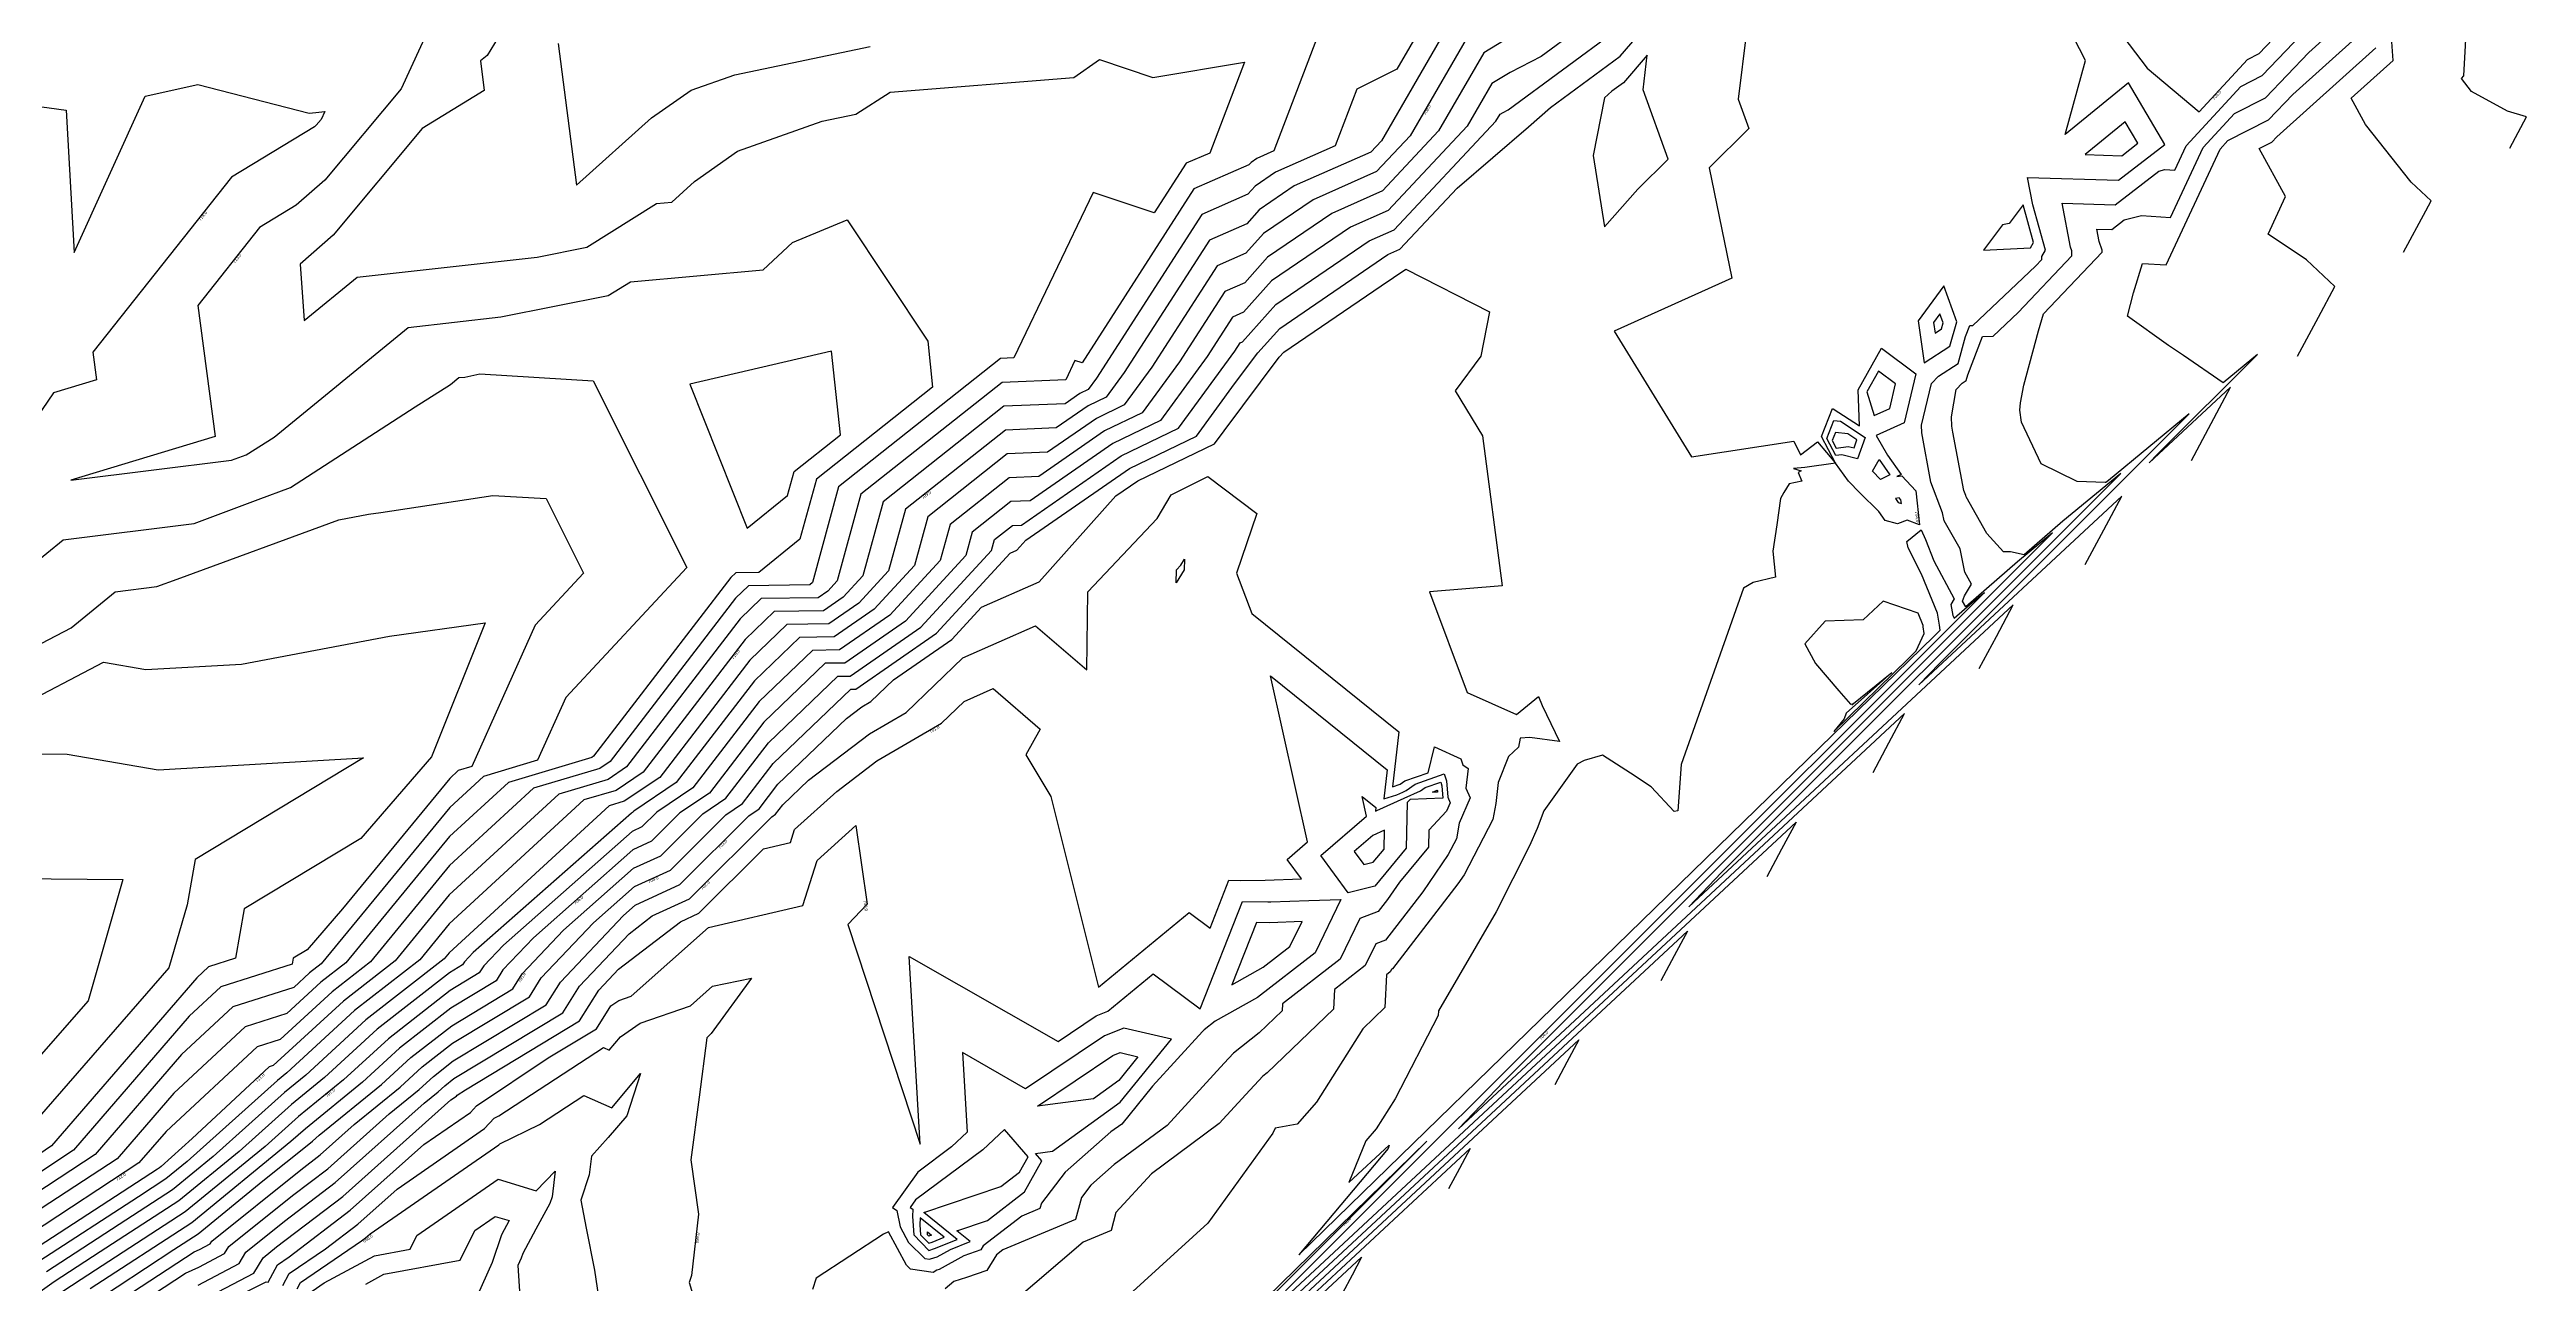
# Model space of a CAD drawing. Extents: x 1684434 to 1702565, y 997334 to 1000228.
# Drawn here: x 1702051.8 to 1702445.9, y 999690.6 to 999886.9 of the extents above; entities that cross this region are included whole.
import ezdxf

# ---------------------------------------------------------------- set-up
doc = ezdxf.new("R2010")
doc.units = 0
doc.layers.add('Default', color=7, linetype='Continuous')

msp = doc.modelspace()

# ---------------------------------------------------------------- linework, layer by layer
at = {"layer": 'Default'}
for points in [[(1702341.9, 999771.84), (1702344.43, 999776.58), (1702346.93, 999781.24), (1702275.94, 999715.18), (1702283.11, 999722.65), (1702370.47, 999809.98), (1702364.89, 999805.38), (1702356.67, 999798.21), (1702356.12, 999799.14), (1702356.44, 999799.97), (1702357.54, 999801.81), (1702356.5, 999803.75), (1702355.76, 999807.46), (1702353.24, 999811.92), (1702352.93, 999813.18), (1702351.09, 999818.07), (1702349.65, 999825.89), (1702349.61, 999827.12), (1702351.2, 999833.75), (1702352.32, 999834.91), (1702355.42, 999836.95), (1702356.63, 999841.23), (1702357.29, 999842.98), (1702357.78, 999842.99), (1702367.73, 999852.43), (1702368.73, 999853.49), (1702368.73, 999853.94), (1702369.32, 999854.98), (1702367.33, 999862.15), (1702366.49, 999866.53), (1702380.95, 999866.08), (1702388.3, 999871.77), (1702382.52, 999881.57), (1702372.49, 999873.36), (1702375.68, 999885.14), (1702364.24, 999907.47)], [(1702367.65, 999907.47), (1702385.49, 999883.91), (1702393.77, 999876.95), (1702401.46, 999885.31), (1702403.31, 999886.25), (1702408.73, 999891.94)], [(1702116.93, 999900.75), (1702107.7, 999880.63), (1702095.57, 999866.1), (1702091.04, 999862.11), (1702085.17, 999858.54), (1702075.36, 999846.18), (1702078.15, 999825.34), (1702055.16, 999818.35), (1702080.74, 999821.53), (1702083.05, 999822.4), (1702087.54, 999825.22), (1702108.81, 999842.68), (1702123.6, 999844.33), (1702140.68, 999847.75), (1702144.19, 999849.94), (1702165.3, 999851.85), (1702170, 999856.17), (1702178.7, 999859.76), (1702191.49, 999840.48), (1702192.28, 999833.18), (1702173.78, 999818.54), (1702171.16, 999809), (1702164.61, 999803.7), (1702160.96, 999803.64), (1702160.19, 999802.9), (1702138.33, 999774.44), (1702138.06, 999774.25), (1702124.8, 999770.29), (1702115.42, 999761.67), (1702098.91, 999741.58), (1702094.94, 999738.48), (1702089.55, 999733.52), (1702082.88, 999731.4), (1702071.54, 999720.85), (1702062.54, 999710.42), (1702049.09, 999701.57)], [(1702276.11, 999900.94), (1702266.16, 999883.76), (1702259.77, 999880.58), (1702256.34, 999871.57), (1702246.84, 999867.35), (1702243.59, 999865.13), (1702242.44, 999863.85), (1702235.09, 999860.62), (1702218.36, 999834.62), (1702217.03, 999832.8), (1702215.69, 999832.16), (1702213.34, 999830.53), (1702203.62, 999830.14), (1702184.41, 999814.93), (1702181.19, 999803.16), (1702178.05, 999799.75), (1702174.92, 999797.59), (1702167.05, 999797.46), (1702162.43, 999793.03), (1702146.23, 999771.93), (1702141.91, 999769.02), (1702136.79, 999767.5), (1702115.36, 999747.78), (1702110.67, 999742.07), (1702100.32, 999733.99), (1702089.54, 999724.09), (1702088.02, 999722.86), (1702073.67, 999709.98), (1702070.3, 999707.23), (1702065.91, 999704.37), (1702050.1, 999694.07)], [(1702060.7, 999686.36), (1702074.78, 999695.61), (1702075.65, 999695.98), (1702077.32, 999696.87), (1702077.59, 999697.32), (1702091.74, 999708.66), (1702094.82, 999711.01), (1702100.24, 999715.84), (1702107.58, 999721.82), (1702111.06, 999725.02), (1702115.88, 999728.78), (1702128.14, 999736.15), (1702130.01, 999739.17), (1702138.31, 999747.95), (1702144.83, 999753.7), (1702150.56, 999756.34), (1702159.37, 999765.12), (1702162.03, 999766.91), (1702166.92, 999773.29), (1702179.25, 999785.11), (1702180.04, 999785.12), (1702192.89, 999794), (1702204.6, 999806.73), (1702205.68, 999807.21), (1702207.11, 999808.81), (1702223.6, 999820.25), (1702234.25, 999825.39), (1702240.31, 999833.68), (1702244.04, 999838.63), (1702247.52, 999842.52), (1702264.7, 999854.25), (1702266.62, 999855.1), (1702275.74, 999864.81), (1702287.1, 999874.58), (1702290.6, 999877.67), (1702301.67, 999885.81), (1702312.86, 999898.8)], [(1702128.99, 999898.41), (1702121.41, 999885.95), (1702120.34, 999885.09), (1702120.95, 999880.35), (1702111.07, 999874.32), (1702096.92, 999857.37), (1702091.64, 999852.72), (1702092.29, 999843.77), (1702100.71, 999850.68), (1702129.35, 999853.87), (1702137.28, 999855.46), (1702148.32, 999862.36), (1702150.8, 999862.58), (1702154.41, 999865.9), (1702161.25, 999870.69), (1702174.7, 999875.47), (1702180.08, 999876.59), (1702185.52, 999880.12), (1702214.74, 999882.43), (1702218.85, 999885.29), (1702227.34, 999882.44), (1702241.89, 999884.88), (1702236.36, 999870.41), (1702232.63, 999868.78), (1702227.55, 999860.88), (1702217.84, 999864.13), (1702205.21, 999837.81), (1702203.08, 999837.73), (1702177.32, 999817.33), (1702173.14, 999802.07), (1702172.73, 999801.74), (1702162.99, 999801.58), (1702160.93, 999799.61), (1702140.96, 999773.6), (1702139.34, 999772.51), (1702128.8, 999769.36), (1702115.4, 999757.04), (1702102.83, 999741.74), (1702096.73, 999736.98), (1702088.45, 999729.38), (1702084.81, 999728.22), (1702070.32, 999714.74), (1702066.01, 999709.75), (1702048.76, 999698.4)], [(1702256.44, 999896.65), (1702246.58, 999870.74), (1702243.87, 999869.54), (1702242.94, 999868.9), (1702242.61, 999868.54), (1702233.86, 999864.7), (1702216.07, 999837.05), (1702214.93, 999837.43), (1702213.45, 999834.34), (1702203.35, 999833.93), (1702180.87, 999816.13), (1702177.09, 999802.36), (1702175.58, 999800.71), (1702174.07, 999799.67), (1702165.02, 999799.52), (1702161.68, 999796.32), (1702143.59, 999772.76), (1702140.63, 999770.77), (1702132.79, 999768.43), (1702115.38, 999752.41), (1702106.75, 999741.91), (1702098.53, 999735.49), (1702087.35, 999725.23), (1702086.74, 999725.03), (1702074.46, 999713.61), (1702069.54, 999709.2), (1702069.28, 999708.99), (1702068.94, 999708.77), (1702048.9, 999695.7)], [(1702277.4, 999896.07), (1702263.68, 999872.37), (1702261.98, 999870.57), (1702249.82, 999865.17), (1702244.25, 999861.37), (1702242.27, 999859.16), (1702236.31, 999856.55), (1702222.76, 999835.48), (1702219.9, 999831.57), (1702217.01, 999830.17), (1702211.95, 999826.67), (1702203.89, 999826.34), (1702187.96, 999813.73), (1702185.28, 999803.96), (1702180.52, 999798.79), (1702175.77, 999795.51), (1702169.09, 999795.4), (1702163.18, 999789.74), (1702148.86, 999771.09), (1702143.2, 999767.28), (1702140.79, 999766.56), (1702115.34, 999743.15), (1702114.58, 999742.24), (1702102.11, 999732.49), (1702092.54, 999723.72), (1702089.14, 999720.94), (1702077.8, 999710.77), (1702071.32, 999705.48), (1702062.87, 999699.97), (1702051.31, 999692.44)], [(1702278.69, 999891.2), (1702268.23, 999873.14), (1702262.91, 999867.47), (1702252.8, 999862.99), (1702244.9, 999857.6), (1702242.1, 999854.47), (1702237.54, 999852.47), (1702227.16, 999836.34), (1702222.77, 999830.33), (1702218.33, 999828.19), (1702210.57, 999822.81), (1702204.16, 999822.55), (1702191.5, 999812.52), (1702189.37, 999804.77), (1702183, 999797.84), (1702176.63, 999793.43), (1702171.12, 999793.35), (1702163.93, 999786.45), (1702151.49, 999770.25), (1702144.75, 999765.72), (1702144.51, 999765.48), (1702144.35, 999765.4), (1702119.2, 999743.22), (1702117.8, 999741.75), (1702117.49, 999741.24), (1702115.42, 999740), (1702103.9, 999731), (1702095.55, 999723.34), (1702090.25, 999719.03), (1702081.93, 999711.56), (1702072.34, 999703.73), (1702059.83, 999695.58), (1702052.51, 999690.81), (1702047.46, 999687.2)], [(1702300.64, 999894.25), (1702289.12, 999885.76), (1702284.16, 999883.24), (1702281.27, 999881.46), (1702277.35, 999874.69), (1702264.76, 999861.28), (1702258.75, 999858.62), (1702246.21, 999850.06), (1702241.76, 999845.09), (1702239.99, 999844.31), (1702235.97, 999838.06), (1702228.51, 999827.86), (1702220.96, 999824.22), (1702207.8, 999815.08), (1702204.7, 999814.96), (1702198.59, 999810.12), (1702197.56, 999806.37), (1702187.94, 999795.92), (1702178.33, 999789.28), (1702175.18, 999789.23), (1702165.43, 999779.87), (1702156.76, 999768.58), (1702152.06, 999765.42), (1702147.53, 999760.91), (1702144.59, 999759.55), (1702128.76, 999745.58), (1702123.91, 999740.46), (1702122.81, 999738.69), (1702115.65, 999734.39), (1702107.48, 999728.01), (1702101.56, 999722.58), (1702092.48, 999715.19), (1702090.19, 999713.13), (1702074.39, 999700.23), (1702058.26, 999689.72)], [(1702358.78, 999788.4), (1702361.52, 999793.51), (1702364.21, 999798.54), (1702312.57, 999750.49), (1702317.79, 999755.93), (1702381.33, 999819.44), (1702372.12, 999811.84), (1702365.96, 999806.47), (1702363.76, 999806.94), (1702362.68, 999806.98), (1702360.03, 999809.87), (1702356.73, 999815.72), (1702356.67, 999815.93), (1702356.37, 999816.74), (1702354.62, 999826.02), (1702354.45, 999826.94), (1702354.4, 999828.46), (1702355.13, 999832.79), (1702356.08, 999833.78), (1702356.74, 999834.21), (1702356.99, 999835.11), (1702359.29, 999841.24), (1702361, 999841.28), (1702364.98, 999845.06), (1702373.55, 999854.07), (1702373.54, 999854.85), (1702373.33, 999855.45), (1702371.99, 999862.43), (1702380.43, 999862.16), (1702387.37, 999867.54), (1702388.32, 999867.77), (1702389.92, 999867.66), (1702391.73, 999871.54), (1702400.43, 999881), (1702403.82, 999882.73), (1702413.76, 999893.15)], [(1702375.66, 999804.95), (1702378.6, 999810.44), (1702381.49, 999815.84), (1702349.21, 999785.81), (1702352.48, 999789.21), (1702392.19, 999828.9), (1702379.34, 999818.31), (1702378.95, 999817.97), (1702378.82, 999818), (1702374.37, 999818.16), (1702368.65, 999820.97), (1702365.54, 999827.61), (1702365.27, 999829.52), (1702365.35, 999830.67), (1702365.88, 999833.46), (1702368.2, 999842.15), (1702369.01, 999844.81), (1702378.36, 999854.65), (1702378.36, 999854.98), (1702377.87, 999856.33), (1702377.49, 999858.32), (1702379.9, 999858.24), (1702381.88, 999859.78), (1702384.61, 999860.45), (1702389.22, 999860.13), (1702394.43, 999871.29), (1702399.4, 999876.69), (1702404.33, 999879.2), (1702411.23, 999886.43), (1702416.48, 999891.15)], [(1702443.2, 999871.19), (1702445.86, 999876.16), (1702442.83, 999877.06), (1702437.14, 999880.22), (1702435.53, 999882.25), (1702435.88, 999882.72), (1702436.43, 999892.32)], [(1702285.29, 999889.6), (1702279.98, 999886.33), (1702272.79, 999873.92), (1702263.83, 999864.38), (1702255.77, 999860.8), (1702245.55, 999853.83), (1702241.93, 999849.78), (1702238.77, 999848.39), (1702231.57, 999837.2), (1702225.64, 999829.1), (1702219.65, 999826.21), (1702209.18, 999818.94), (1702204.43, 999818.75), (1702195.05, 999811.32), (1702193.47, 999805.57), (1702185.47, 999796.88), (1702177.48, 999791.36), (1702173.15, 999791.29), (1702164.68, 999783.16), (1702154.13, 999769.42), (1702148.41, 999765.57), (1702146.02, 999763.19), (1702144.47, 999762.48), (1702123.98, 999744.4), (1702120.85, 999741.1), (1702120.15, 999739.97), (1702115.54, 999737.19), (1702105.69, 999729.5), (1702098.56, 999722.96), (1702091.37, 999717.11), (1702086.06, 999712.35), (1702073.37, 999701.98), (1702056.79, 999691.18), (1702053.72, 999689.18)], [(1702058.02, 999687.08), (1702071.56, 999695.97), (1702075.41, 999698.48), (1702085.71, 999706.89), (1702093.02, 999712.75), (1702093.62, 999713.2), (1702094.67, 999714.14), (1702104.57, 999722.2), (1702109.27, 999726.51), (1702115.76, 999731.58), (1702125.47, 999737.42), (1702126.96, 999739.81), (1702133.53, 999746.77), (1702144.71, 999756.62), (1702149.04, 999758.62), (1702155.72, 999765.27), (1702159.39, 999767.75), (1702166.18, 999776.58), (1702177.22, 999787.17), (1702179.18, 999787.2), (1702190.41, 999794.96), (1702201.66, 999807.18), (1702202.13, 999808.92), (1702204.97, 999811.16), (1702206.41, 999811.22), (1702222.28, 999822.24), (1702231.38, 999826.63), (1702240.37, 999838.91), (1702241.22, 999840.23), (1702241.59, 999840.4), (1702246.86, 999846.29), (1702261.73, 999856.43), (1702265.69, 999858.19), (1702281.9, 999875.46), (1702282.56, 999876.59), (1702283.04, 999876.88), (1702283.87, 999877.3), (1702301.16, 999890.03)], [(1702132.72, 999887.83), (1702135.62, 999865.32), (1702147.55, 999876), (1702153.84, 999880.39), (1702160.79, 999882.86), (1702182.32, 999887.34)], [(1702321.75, 999889.69), (1702320.45, 999878.97), (1702322.13, 999874.3), (1702315.83, 999868.06), (1702319.45, 999850.48), (1702300.7, 999842.05), (1702313, 999822.07), (1702329.3, 999824.56), (1702330.35, 999822.4), (1702333.09, 999824.44), (1702335.95, 999821.08), (1702333.72, 999825.34), (1702335.45, 999829.75), (1702335.57, 999829.74), (1702339.72, 999826.99), (1702339.55, 999832.74), (1702343.23, 999839.35), (1702348.7, 999835.31), (1702346.86, 999827.5), (1702342.41, 999825.49), (1702344.19, 999822.37), (1702346.37, 999819.27), (1702345.71, 999818.94), (1702346.46, 999819.04), (1702348.71, 999816.67), (1702349.3, 999811.26), (1702347.35, 999812.01), (1702345.77, 999811.4), (1702343.81, 999811.96), (1702342.8, 999813.39), (1702339.81, 999816.35), (1702338, 999818.2), (1702335.95, 999821.08), (1702331.04, 999820.39), (1702329.26, 999820.25), (1702330.48, 999819.87), (1702329.98, 999819.61), (1702330.55, 999818.21), (1702328.54, 999817.8), (1702327.71, 999816.38), (1702327.19, 999815.47), (1702326.59, 999811.27), (1702325.98, 999807.07), (1702326.39, 999802.95), (1702322.81, 999802.08), (1702321.29, 999801.18), (1702311.35, 999773.15), (1702310.85, 999765.77), (1702310.28, 999765.67), (1702306.6, 999769.59), (1702303.29, 999771.74), (1702298.88, 999774.6), (1702295.94, 999773.75), (1702294.82, 999773.17), (1702289.54, 999765.75), (1702288.46, 999762.94), (1702287.22, 999760.18), (1702281.95, 999749.67), (1702272.76, 999733.94), (1702272.7, 999733.22), (1702265.85, 999719.92), (1702262.87, 999715.19), (1702261.19, 999713.27), (1702258.52, 999706.63), (1702264.93, 999712.55), (1702264.73, 999712.02), (1702250.55, 999695.12), (1702351.63, 999793.55), (1702352.58, 999794.51), (1702352.46, 999795.32), (1702352.14, 999797.23), (1702349.62, 999803.41), (1702347.51, 999807.61), (1702347.29, 999808.59), (1702349.57, 999810.45), (1702350.24, 999808.92), (1702351.58, 999805.51), (1702354.81, 999799.5), (1702354.28, 999798.61), (1702354.57, 999796.83), (1702354.81, 999796.42), (1702357.67, 999798.92), (1702359.61, 999800.52), (1702248.43, 999689.38)], [(1702392.55, 999821.51), (1702395.68, 999827.37), (1702398.77, 999833.14), (1702385.85, 999821.12), (1702387.16, 999822.48), (1702403.05, 999838.37), (1702397.59, 999833.86), (1702391.3, 999838.2), (1702388.91, 999839.77), (1702382.36, 999844.46), (1702383.35, 999848.18), (1702384.77, 999852.86), (1702388.52, 999852.6), (1702397.13, 999871.03), (1702398.37, 999872.38), (1702404.84, 999875.68), (1702408.7, 999879.72), (1702419.19, 999889.15)], [(1702409.43, 999838.07), (1702412.77, 999844.31), (1702415.39, 999849.2), (1702410.88, 999853.42), (1702404.78, 999857.53), (1702407.53, 999863.49), (1702403.36, 999871.14), (1702405.36, 999872.15), (1702406.17, 999873), (1702421.91, 999887.15)], [(1702426.31, 999854.63), (1702429.85, 999861.24), (1702430.69, 999862.8), (1702427.51, 999865.77), (1702420.23, 999874.96), (1702417.96, 999879.15), (1702424.63, 999885.15), (1702424.3, 999890.35)], [(1702305.31, 999880.45), (1702305.98, 999886), (1702302.18, 999881.59), (1702300.34, 999880.23), (1702299.19, 999879.22), (1702297.35, 999870.03), (1702299.15, 999858.65), (1702304.47, 999864.65), (1702309.28, 999869.42), (1702305.31, 999880.45)], [(1702047.82, 999878.12), (1702054.4, 999877.24), (1702055.7, 999854.57), (1702066.97, 999879.44), (1702075.36, 999881.3), (1702093.06, 999876.73), (1702094.17, 999876.88), (1702095.56, 999877), (1702094.98, 999875.74), (1702094.22, 999874.83), (1702093.94, 999874.58), (1702080.73, 999866.55), (1702058.66, 999838.73), (1702059.24, 999834.34), (1702052.41, 999832.26), (1702044.27, 999820.34)], [(1702382.02, 999875.38), (1702375.67, 999870.18), (1702381.48, 999869.99), (1702384.03, 999871.97), (1702382.02, 999875.38)], [(1702367.45, 999856.18), (1702365.79, 999862.15), (1702363.56, 999859.21), (1702362.49, 999858.98), (1702359.48, 999854.96), (1702366.96, 999855.31), (1702367.45, 999856.18)], [(1702063.38, 999685.64), (1702073.4, 999692.22), (1702075.53, 999693.15), (1702079.63, 999695.31), (1702080.31, 999696.44), (1702090.45, 999704.56), (1702096.03, 999708.81), (1702105.8, 999717.55), (1702110.59, 999721.44), (1702112.86, 999723.52), (1702115.99, 999725.97), (1702130.8, 999734.88), (1702133.06, 999738.52), (1702143.09, 999749.13), (1702144.95, 999750.77), (1702152.07, 999754.05), (1702163.02, 999764.97), (1702164.66, 999766.07), (1702167.67, 999770), (1702178.58, 999780.46), (1702181.01, 999782.31), (1702182.47, 999783.16), (1702186.07, 999786.62), (1702195.36, 999793.04), (1702200.05, 999798.14), (1702209.22, 999802.21), (1702221.45, 999815.86), (1702224.92, 999818.27), (1702237.12, 999824.15), (1702238.64, 999826.22), (1702247.44, 999837.93), (1702248.17, 999838.75), (1702263.64, 999849.31), (1702267.56, 999851.93), (1702280.89, 999845.14), (1702279.48, 999838.08), (1702275.39, 999832.57), (1702279.78, 999825.44), (1702282.88, 999801.57), (1702271.31, 999800.61), (1702277.35, 999784.61), (1702285.19, 999781.08), (1702288.68, 999783.97), (1702289.27, 999782.53), (1702292.02, 999776.8), (1702287.28, 999777.44), (1702285.76, 999777.32), (1702285.49, 999775.9), (1702283.9, 999774.42), (1702282.25, 999770.29), (1702281.88, 999766.92), (1702281.43, 999764.37), (1702276.84, 999755.6), (1702275.82, 999754.13), (1702265.46, 999740.61), (1702265.28, 999740.54), (1702265.08, 999740.13), (1702264.51, 999739.69), (1702264.23, 999734.45), (1702260.72, 999731.08), (1702253.36, 999719.42), (1702250.27, 999715.9), (1702246.79, 999715.29), (1702246.41, 999714.49), (1702236.09, 999700.17), (1702223.53, 999688.77)], [(1702353.15, 999849.3), (1702349.1, 999843.74), (1702350.02, 999837.01), (1702354.11, 999839.69), (1702355.21, 999843.57), (1702353.15, 999849.3)], [(1702352.55, 999844.83), (1702351.54, 999843.44), (1702351.77, 999841.76), (1702352.79, 999842.43), (1702353.07, 999843.4), (1702352.55, 999844.83)], [(1702176.21, 999838.89), (1702153.64, 999833.66), (1702162.79, 999810.75), (1702169.19, 999815.92), (1702170.24, 999819.74), (1702177.64, 999825.6), (1702176.21, 999838.89)], [(1702342.76, 999835.71), (1702340.92, 999832.41), (1702342.08, 999828.66), (1702344.57, 999829.79), (1702345.49, 999833.69), (1702342.76, 999835.71)], [(1702038.29, 999796.13), (1702053.92, 999808.88), (1702074.79, 999811.48), (1702084.95, 999815.28), (1702090.14, 999817.18), (1702109.95, 999830.04), (1702115.59, 999833.58), (1702116.92, 999834.68), (1702117.85, 999834.78), (1702120.24, 999835.26), (1702138.28, 999834.16), (1702153.17, 999804.5), (1702133.91, 999783.79), (1702129.42, 999773.8), (1702120.8, 999771.23), (1702115.44, 999766.3), (1702094.99, 999741.41), (1702093.15, 999739.97), (1702090.65, 999737.67), (1702080.95, 999734.59), (1702072.76, 999726.97), (1702059.06, 999711.09), (1702049.42, 999704.75)], [(1702339.42, 999821.75), (1702336.95, 999822.41), (1702336, 999822.27), (1702334.57, 999825.01), (1702335.68, 999827.84), (1702336.72, 999827.74), (1702340.66, 999825.13), (1702339.42, 999821.75)], [(1702337.87, 999825.74), (1702335.91, 999825.94), (1702335.41, 999824.67), (1702336.05, 999823.46), (1702337.95, 999823.74), (1702338.88, 999823.5), (1702339.34, 999824.76), (1702337.87, 999825.74)], [(1702343.1, 999818.49), (1702341.84, 999819.78), (1702342.86, 999821.66), (1702344.57, 999819.23), (1702343.1, 999818.49)], [(1702075.41, 999690.31), (1702081.94, 999693.76), (1702083.03, 999695.55), (1702089.17, 999700.47), (1702097.23, 999706.61), (1702111.37, 999719.25), (1702113.59, 999721.06), (1702114.65, 999722.03), (1702116.1, 999723.16), (1702133.46, 999733.61), (1702136.11, 999737.88), (1702144, 999746.21), (1702147.68, 999749.05), (1702153.58, 999751.77), (1702166.68, 999764.83), (1702167.29, 999765.24), (1702168.42, 999766.71), (1702172.51, 999770.63), (1702182.21, 999778), (1702188.07, 999781.43), (1702197.07, 999790.1), (1702208.65, 999795.21), (1702216.8, 999788.18), (1702216.98, 999800.61), (1702228.02, 999812.28), (1702230.23, 999816.05), (1702236.08, 999818.97), (1702243.88, 999813.07), (1702240.62, 999803.55), (1702243.04, 999797.15), (1702266.43, 999778.32), (1702265.44, 999769.58), (1702266.66, 999769.98), (1702267.42, 999770.52), (1702271.14, 999771.83), (1702272.12, 999775.92), (1702276.33, 999774.02), (1702276.66, 999773.1), (1702277.48, 999772.5), (1702277.12, 999769.37), (1702277.8, 999767.83), (1702276.05, 999763.82), (1702275.61, 999761.3), (1702274.3, 999758.79), (1702270.25, 999752.9), (1702264.33, 999745.18), (1702262.77, 999744.58), (1702261.1, 999741.15), (1702256.24, 999737.36), (1702256.06, 999734.19), (1702245.49, 999724.07), (1702244.81, 999723.54), (1702242.1, 999720.62), (1702237.89, 999716.01), (1702227.11, 999708.03), (1702221.45, 999701.87), (1702220.68, 999698.97), (1702216.25, 999697.13), (1702204.9, 999687.45)], [(1702040.95, 999787.46), (1702055.2, 999794.9), (1702062.2, 999800.6), (1702068.84, 999801.43), (1702072.08, 999802.64), (1702097.78, 999812.07), (1702102.55, 999812.97), (1702104.47, 999813.24), (1702122.33, 999815.95), (1702130.79, 999815.43), (1702136.75, 999803.56), (1702129.05, 999795.28), (1702118.95, 999772.8), (1702116.8, 999772.16), (1702115.46, 999770.93), (1702098.41, 999750.17), (1702092.74, 999743.63), (1702090.56, 999742.31), (1702090.4, 999741.39), (1702079.02, 999737.77), (1702073.98, 999733.08), (1702055.59, 999711.77), (1702049.75, 999707.93)], [(1702346.07, 999815.54), (1702345.5, 999815.46), (1702345.89, 999814.83), (1702346.41, 999814.63), (1702346.34, 999815.26), (1702346.07, 999815.54)], [(1702232.29, 999804.09), (1702231.04, 999802.03), (1702231.07, 999804.11), (1702231.76, 999804.84), (1702232.34, 999805.82), (1702232.29, 999804.09)], [(1702344.89, 999787.77), (1702337.65, 999781.29), (1702337.3, 999780.38), (1702335.64, 999778.4), (1702347.5, 999789.95), (1702348.75, 999791.21), (1702350.06, 999793.97), (1702349.9, 999795.04), (1702349.86, 999795.27), (1702349.06, 999797.23), (1702343.49, 999799.11), (1702340.35, 999796.15), (1702334.29, 999795.93), (1702331.04, 999792.34), (1702332.74, 999789.19), (1702336.46, 999784.87), (1702338.33, 999782.71), (1702338.62, 999782.81), (1702338.5, 999782.63), (1702344.89, 999787.77)], [(1702046.4, 999782.11), (1702060.38, 999789.4), (1702067.11, 999788.24), (1702082.31, 999789.12), (1702105.86, 999793.56), (1702121.06, 999795.67), (1702112.54, 999774.33), (1702101.3, 999761.36), (1702082.75, 999750.17), (1702081.35, 999742.31), (1702077.09, 999740.96), (1702075.2, 999739.2), (1702052.11, 999712.44), (1702050.08, 999711.1)], [(1702075.28, 999687.47), (1702084.26, 999692.21), (1702085.75, 999694.67), (1702087.88, 999696.38), (1702098.43, 999704.41), (1702115.63, 999719.79), (1702116.5, 999720.39), (1702116.61, 999720.51), (1702117.95, 999721.4), (1702136.12, 999732.34), (1702139.17, 999737.23), (1702142.32, 999740.57), (1702152.14, 999748.12), (1702155.09, 999749.49), (1702165.37, 999759.73), (1702169.66, 999760.72), (1702170.32, 999762.77), (1702177.02, 999768.85), (1702183.41, 999773.7), (1702193.67, 999779.69), (1702197.27, 999783.16), (1702201.9, 999785.21), (1702209.38, 999778.77), (1702207.11, 999774.65), (1702211.08, 999768.04), (1702218.67, 999737.72), (1702233.1, 999749.59), (1702236.42, 999747.11), (1702239.42, 999754.71), (1702241.21, 999754.67), (1702245.16, 999754.75), (1702250.97, 999754.94), (1702248.68, 999758.03), (1702251.92, 999760.82), (1702246.03, 999787.25), (1702264.61, 999772.29), (1702264.08, 999767.65), (1702266.16, 999768.33), (1702267.08, 999768.75), (1702267.62, 999768.99), (1702269.04, 999769.99), (1702273.68, 999771.63), (1702274.05, 999770.55), (1702274.25, 999767.92), (1702274.64, 999767.04), (1702274.05, 999765.69), (1702271.23, 999762.7), (1702271.16, 999759.98), (1702266.55, 999754.41), (1702264.67, 999751.68), (1702263.19, 999749.75), (1702260.26, 999748.63), (1702257.11, 999742.16), (1702247.96, 999735.04), (1702247.9, 999733.94), (1702244.22, 999730.42), (1702240.14, 999727.23), (1702238.67, 999725.64), (1702229.6, 999715.72), (1702221.17, 999709.47), (1702217.47, 999706.23), (1702215.96, 999704.26), (1702215.02, 999700.72), (1702203.47, 999695.93), (1702202.45, 999695.14), (1702200.89, 999692.64), (1702197.67, 999691.51), (1702195.63, 999690.88), (1702194.25, 999689.69)], [(1702050.57, 999774.83), (1702054.6, 999774.8), (1702069.08, 999772.3), (1702101.75, 999774.2), (1702074.95, 999758.02), (1702073.66, 999750.81), (1702070.78, 999740.77), (1702048.67, 999715.42)], [(1702273.46, 999767.77), (1702268.26, 999767.57), (1702267.8, 999767.09), (1702267.63, 999759.83), (1702262.63, 999753.79), (1702258.41, 999752.73), (1702254.03, 999758.65), (1702261.3, 999764.92), (1702260.61, 999768.03), (1702262.79, 999766.27), (1702262.73, 999765.73), (1702262.97, 999765.8), (1702267.32, 999767.8), (1702269.9, 999768.93), (1702270.65, 999769.47), (1702273.12, 999770.33), (1702273.32, 999769.76), (1702273.46, 999767.77)], [(1702272.58, 999768.98), (1702272.6, 999768.74), (1702271.8, 999768.71), (1702272.18, 999768.88), (1702272.27, 999768.94), (1702272.56, 999769.04), (1702272.58, 999768.98)], [(1702075.5, 999685.44), (1702086.26, 999690.81), (1702086.57, 999690.79), (1702088.05, 999693.54), (1702089.89, 999694.79), (1702099.63, 999702.22), (1702111.34, 999712.68), (1702118.74, 999717.79), (1702119.71, 999718.84), (1702131.1, 999726.44), (1702138.78, 999731.07), (1702141.06, 999734.72), (1702142.34, 999735.6), (1702144.34, 999736.29), (1702156.6, 999747.2), (1702171.62, 999750.68), (1702173.93, 999757.87), (1702180.07, 999763.44), (1702181.84, 999750.93), (1702178.77, 999747.7), (1702190.27, 999712.73), (1702188.54, 999742.61), (1702212.25, 999729.07), (1702218.31, 999733.13), (1702220.16, 999733.88), (1702227.38, 999739.82), (1702234.86, 999734.24), (1702241.6, 999751.35), (1702245.62, 999751.26), (1702246.09, 999751.26), (1702252.15, 999751.47), (1702257.25, 999751.66), (1702253.12, 999743.17), (1702243.97, 999736.05), (1702237.24, 999732.31), (1702235.48, 999730.93), (1702235.23, 999730.66), (1702227.26, 999721.94), (1702222.38, 999715.93), (1702220.65, 999714.68), (1702213.36, 999708.29), (1702209.6, 999703.36), (1702209.36, 999702.48), (1702206.48, 999701.28), (1702200.32, 999696.53), (1702199.93, 999695.91), (1702197.25, 999694.97), (1702193.3, 999692.8), (1702192.94, 999692.7), (1702192.37, 999692.34), (1702188.77, 999692.83), (1702188.11, 999693.46), (1702185.26, 999698.76), (1702184.45, 999698.42), (1702173.74, 999691.4), (1702173.16, 999689.62)], [(1702239.3, 999679.87), (1702329.65, 999763.94), (1702327.35, 999759.64), (1702325.01, 999755.28)], [(1702262.34, 999761.84), (1702259.37, 999759.27), (1702260.89, 999757.21), (1702262.36, 999757.58), (1702264.1, 999759.68), (1702264.17, 999762.67), (1702262.34, 999761.84)], [(1702046.35, 999754.99), (1702063.44, 999754.84), (1702057.9, 999735.52), (1702045.26, 999721.04)], [(1702202.66, 999644.55), (1702312.37, 999746.64), (1702310.27, 999742.71), (1702308.13, 999738.72)], [(1702245.95, 999747.93), (1702243.79, 999747.98), (1702239.89, 999738.1), (1702244.89, 999740.88), (1702249.13, 999744.19), (1702251.05, 999748.13), (1702245.95, 999747.93)], [(1702088.87, 999690.25), (1702089.89, 999692.14), (1702095.66, 999696.08), (1702100.84, 999700.02), (1702107.06, 999705.58), (1702120.99, 999715.2), (1702122.52, 999716.86), (1702123.26, 999717.22), (1702139.9, 999728.09), (1702140.84, 999727.68), (1702142.62, 999729.83), (1702145.77, 999731.99), (1702153.77, 999734.75), (1702157.27, 999737.87), (1702163.48, 999739.15), (1702157.02, 999730.36), (1702156.35, 999729.67), (1702155.14, 999720.2), (1702153.82, 999710.25), (1702155.04, 999701.62), (1702153.91, 999691.81), (1702153.55, 999690.72), (1702155.67, 999683.71)], [(1702230.28, 999729.42), (1702222.69, 999731.21), (1702219.63, 999729.98), (1702207.07, 999721.56), (1702197.04, 999727.29), (1702197.78, 999714.65), (1702195.27, 999712.29), (1702189.92, 999708.29), (1702185.88, 999702.66), (1702186.57, 999702.18), (1702187.09, 999699.56), (1702188.43, 999697.06), (1702191.06, 999694.54), (1702191.82, 999694.44), (1702191.94, 999694.51), (1702192.98, 999694.8), (1702195.12, 999695.97), (1702198.24, 999697.23), (1702196.11, 999698.95), (1702201.03, 999700.6), (1702206.92, 999705.15), (1702209.64, 999710.06), (1702208.62, 999711.25), (1702211.37, 999711.6), (1702222.13, 999719.39), (1702230.28, 999729.42)], [(1702188.29, 999629.97), (1702295.09, 999729.34), (1702293.18, 999725.78), (1702291.25, 999722.16)], [(1702224.94, 999726.62), (1702221.89, 999722.85), (1702217.85, 999719.93), (1702208.96, 999718.8), (1702220.95, 999726.82), (1702222.1, 999727.29), (1702224.94, 999726.62)], [(1702091.17, 999689.71), (1702091.73, 999690.74), (1702101.43, 999697.36), (1702102.04, 999697.82), (1702102.77, 999698.47), (1702123.24, 999712.61), (1702123.41, 999712.8), (1702129.73, 999715.86), (1702136.76, 999720.46), (1702141.25, 999718.5), (1702145.78, 999723.99), (1702143.64, 999717.25), (1702140.68, 999713.79), (1702138, 999710.83), (1702137.63, 999707.84), (1702136.31, 999703.8), (1702137.18, 999699.39), (1702138.47, 999692.71), (1702139.38, 999686.61)], [(1702203.7, 999715.08), (1702200.27, 999711.84), (1702189.57, 999703.85), (1702188.72, 999702.66), (1702189.13, 999702.37), (1702189.09, 999701.24), (1702189.27, 999698.28), (1702191.67, 999695.83), (1702192.59, 999696.13), (1702196.19, 999697.57), (1702190.87, 999701.88), (1702203.15, 999706), (1702206.1, 999708.27), (1702207.46, 999710.73), (1702203.7, 999715.08)], [(1702182.04, 999622.93), (1702277.81, 999712.04), (1702276.1, 999708.85), (1702274.36, 999705.6)], [(1702208.25, 999652.01), (1702270.9, 999713.23), (1702213.75, 999656.1)], [(1702093.56, 999689.34), (1702095.48, 999690.65), (1702103.49, 999694.98), (1702109.13, 999696.03), (1702110.21, 999698.21), (1702123.14, 999707.14), (1702129.22, 999705.28), (1702132.22, 999708.46), (1702131.72, 999704.36), (1702131.37, 999703.3), (1702129.13, 999699.2), (1702127.06, 999695.32), (1702126.81, 999694.59), (1702126.28, 999693.41), (1702127.04, 999681.93)], [(1702102.08, 999690.47), (1702104.97, 999692.04), (1702117.13, 999694.29), (1702119.46, 999699), (1702122.69, 999701.23), (1702124.89, 999700.56), (1702123.66, 999698.28), (1702122.18, 999693.88), (1702119.01, 999686.82)], [(1702194.14, 999697.92), (1702190.31, 999701.02), (1702190.26, 999699.92), (1702190.36, 999698.3), (1702191.67, 999696.97), (1702192.18, 999697.13), (1702194.14, 999697.92)], [(1702191.76, 999698.13), (1702191.67, 999698.1), (1702191.45, 999698.33), (1702191.44, 999698.59), (1702191.45, 999698.78), (1702192.08, 999698.26), (1702191.76, 999698.13)], [(1702175.8, 999615.9), (1702260.53, 999694.74), (1702259.02, 999691.91), (1702257.48, 999689.04)]]:
    msp.add_lwpolyline(points, dxfattribs=at)

# ---------------------------------------------------------------- texts
for s, rotation, p in [(' 705.0', 47.3963, (1702396.03, 999878.67)), (' 708.0', 59.9321, (1702270.61, 999876.25)), (' 714.0', 51.5627, (1702075.69, 999859.4)), (' 713.0', 51.5627, (1702081.14, 999852.66)), (' 709.0', 38.3752, (1702190.61, 999815.19)), (' 704.0', 276.2244, (1702348.55, 999813.54)), (' 710.0', 52.4785, (1702160.47, 999789.66)), (' 701.0', 30.2697, (1702191.77, 999778)), (' 703.0', 44.9067, (1702158.28, 999759.54)), (' 704.0', 24.7707, (1702146.97, 999754.13)), (' 702.0', 44.9067, (1702155.51, 999752.99)), (' 706.0', 41.4081, (1702135.29, 999750.68)), (' 700.0', 278.0475, (1702181.23, 999751.69)), (' 705.0', 58.1097, (1702126.55, 999738.21)), (' 704.0', 44.989, (1702288.93, 999729.15)), (' 711.0', 42.919, (1702084.64, 999722.39)), (' 707.0', 39.1334, (1702095.78, 999720.05)), (' 712.0', 33.3401, (1702062.38, 999706.76)), (' 698.0', 34.2903, (1702101.68, 999696.92)), (' 699.0', 83.4367, (1702154.98, 999696.73)), (' 703.0', 44.3367, (1702257.58, 999699.51))]:
    msp.add_text(s, height=0.5, rotation=rotation, dxfattribs=at).set_placement(p)

doc.saveas('drawing.dxf')
